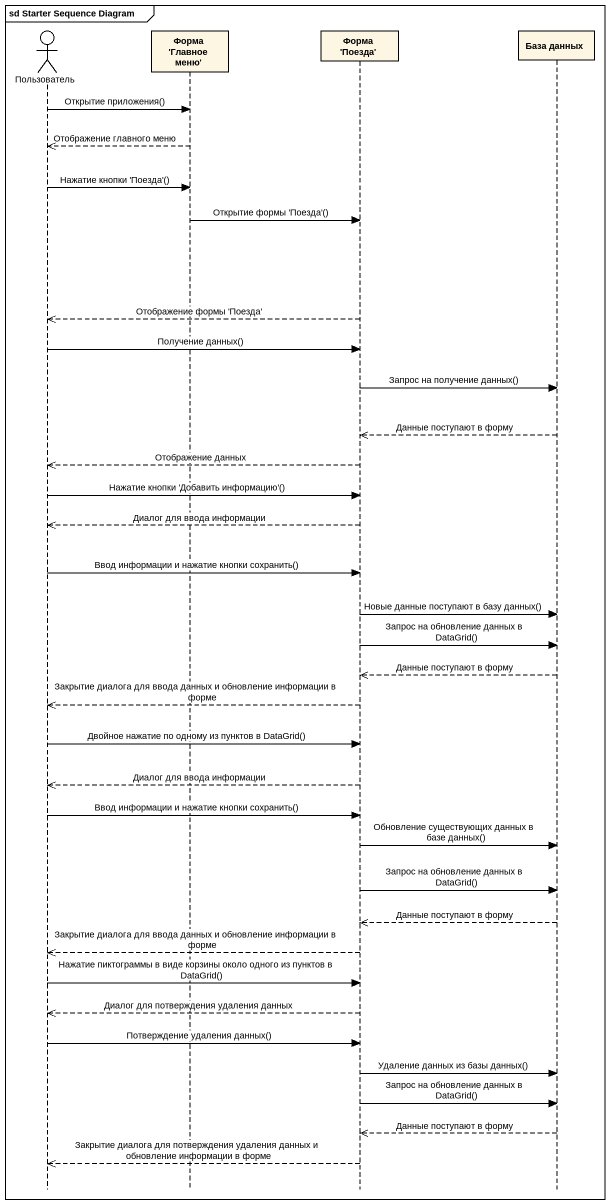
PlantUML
@startuml
mainframe sd Starter Sequence Diagram
hide footbox
actor Пользователь
participant "Форма 'Главное меню'" as Форма_Главное_меню
participant "Форма 'Поезда'" as Форма_Поезда
participant "База данных" as База_данных

Пользователь -> Форма_Главное_меню : Открытие приложения()
Форма_Главное_меню -->> Пользователь : Отображение главного меню
Пользователь -> Форма_Главное_меню : Нажатие кнопки 'Поезда'()
Форма_Главное_меню -> Форма_Поезда : Открытие формы 'Поезда'()
Форма_Поезда -->> Пользователь : Отображение формы 'Поезда'
Пользователь -> Форма_Поезда : Получение данных()
Форма_Поезда -> База_данных : Запрос на получение данных()
База_данных -->> Форма_Поезда : Данные поступают в форму
Форма_Поезда -->> Пользователь : Отображение данных
Пользователь -> Форма_Поезда : Нажатие кнопки 'Добавить информацию'()
Форма_Поезда -->> Пользователь : Диалог для ввода информации
Пользователь -> Форма_Поезда : Ввод информации и нажатие кнопки сохранить()
Форма_Поезда -> База_данных : Новые данные поступают в базу данных()
Форма_Поезда -> База_данных : Запрос на обновление данных в DataGrid()
База_данных -->> Форма_Поезда : Данные поступают в форму
Форма_Поезда -->> Пользователь : Закрытие диалога для ввода данных и обновление информации в форме
Пользователь -> Форма_Поезда : Двойное нажатие по одному из пунктов в DataGrid()
Форма_Поезда -->> Пользователь : Диалог для ввода информации
Пользователь -> Форма_Поезда : Ввод информации и нажатие кнопки сохранить()
Форма_Поезда -> База_данных : Обновление существующих данных в базе данных()
Форма_Поезда -> База_данных : Запрос на обновление данных в DataGrid()
База_данных -->> Форма_Поезда : Данные поступают в форму
Форма_Поезда -->> Пользователь : Закрытие диалога для ввода данных и обновление информации в форме
Пользователь -> Форма_Поезда : Нажатие пиктограммы в виде корзины около одного из пунктов в DataGrid()
Форма_Поезда -->> Пользователь : Диалог для потверждения удаления данных
Пользователь -> Форма_Поезда : Потверждение удаления данных()
Форма_Поезда -> База_данных : Удаление данных из базы данных()
Форма_Поезда -> База_данных : Запрос на обновление данных в DataGrid()
База_данных -->> Форма_Поезда : Данные поступают в форму
Форма_Поезда -->> Пользователь : Закрытие диалога для потверждения удаления данных и обновление информации в форме
@enduml
